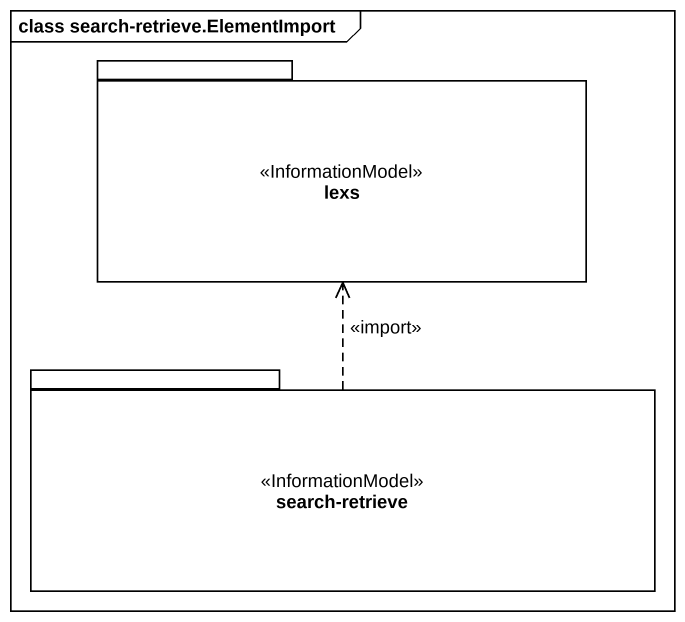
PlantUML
@startuml
mainframe class search-retrieve.ElementImport
package lexs <<InformationModel>> {
}
package "search-retrieve" as search_retrieve <<InformationModel>> {
}
search_retrieve .up.> lexs : <<import>>
@enduml
